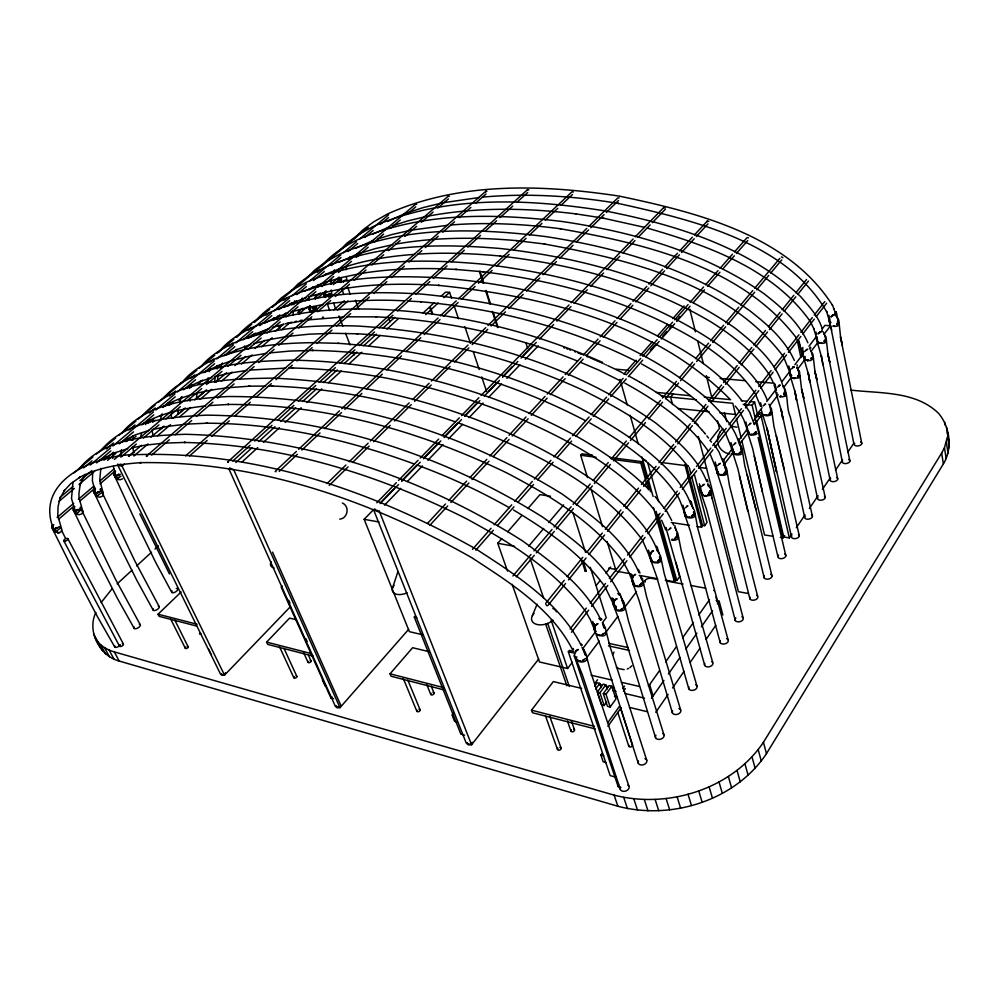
<?xml version="1.0" encoding="UTF-8"?>
<svg xmlns="http://www.w3.org/2000/svg" width="999" height="999" viewBox="0 0 999 999"><rect width="100%" height="100%" fill="white"/><g stroke="black" fill="none" stroke-linecap="round" stroke-linejoin="round"><path stroke-width="1.5" d="M586.226 570.854L585.164 571.203L581.992 560.926M585.114 571.078L586.201 570.741M95.879 612.424C86.701 631.056 99.5 655.918 119.168 661.038L617.894 806.255C671.428 820.379 735.252 800.586 766.458 753.671L943.393 463.861C952.859 448.551 949.999 426.873 938.61 413.411C915.608 390.784 879.919 393.606 850.549 390.06M949.025 447.877L947.352 432.018M594.517 626.311L594.48 630.219L601.96 649.55L638.236 763.174M308.354 307.655L308.366 306.968M594.567 626.385L594.48 630.219L594.43 626.373M613.586 601.348L613.511 605.257L620.741 624.487L655.569 737.662M613.611 601.46L613.511 605.257L613.473 601.46M672.427 712.886L638.948 600.162L631.967 581.043L632.08 577.135M178.022 413.436L178.184 410.477M367.32 228.097L368.057 227.572M196.503 397.689L196.803 393.244L196.641 394.318M207.854 381.593L208.142 377.809M214.573 382.292L215.285 376.423M95.717 493.793L95.991 492.769M330.719 283.354L330.644 284.191L331.306 279.857M825.661 339.71L824.175 341.596L824.987 340.846M115.634 475.262L116.521 478.196M324.488 283.791L324.575 282.954M838.411 322.827L836.962 324.663L837.749 323.938M790.883 375.587L788.86 365.934M96.354 495.516L95.492 492.532M299.163 311.014L299.263 310.152L299.65 314.111M74.863 510.202L75.737 513.274M817.557 340.509L816.932 336.788M92.757 472.015L92.358 480.794L96.029 494.717M217.407 381.069L217.919 376.423A57.53 31.493 47.6 0 1 218.107 375.149M277.173 319.418L277.922 315.896M54.57 531.418L53.734 528.309M325.974 295.604L325.874 296.378L325.249 292.27M339.573 282.055L341.208 280.007L339.86 281.169L340.047 282.205L339.136 281.368M112.75 458.491L113.249 454.72M310.452 308.903L310.352 309.69L309.69 305.569M631.942 577.297L631.967 581.043M315.484 294.58L315.384 299.25M132.892 440.347L133.267 437.824M649.85 553.846L649.462 556.406L656.618 576.56L688.798 688.811M595.354 625.624L595.092 627.235L595.529 624.85L595.354 625.624L598.039 623.663L596.54 624.113M346.129 269.742L346.603 266.858M684.128 508.991L683.691 511.538L690.446 531.381L720.192 642.632M614.46 600.624L614.173 602.235L614.61 599.875L614.46 600.624L617.132 598.651L615.646 599.088M575.412 653.021L575.836 650.624L575.649 651.41L578.346 649.475L576.823 649.924M700.761 486.238L700.087 490.072L706.643 509.752L735.264 620.466M153.034 420.055L153.247 418.931M632.979 576.373L632.679 577.996L633.116 575.661L632.979 576.373L635.639 574.4L634.178 574.825M95.255 637.936C99.088 645.229 106.593 649.662 114.298 651.897L614.11 795.117C667.931 809.015 731.88 789.185 763.448 742.269L941.632 453.109L944.455 447.789L947.314 437.187M140.684 436.625L140.472 437.774L141.546 432.904M716.72 465.372L716.008 469.193L722.389 488.723L749.924 598.901M100.824 468.331L99.75 480.107L103.397 493.843L102.572 496.091C98.027 499.1 94.905 495.192 93.431 491.496M651.073 552.16L650.636 554.47L650.936 552.847L652.946 551.048L651.723 551.56L653.596 550.874L652.16 551.298M120.767 453.496L120.529 454.67L121.541 449.812M731.992 446.353L731.505 448.901L737.712 468.269L764.21 577.897M113.424 453.459L113.649 452.285M747.077 426.61L746.565 429.158L752.609 448.376L762.312 491.308L754.208 456.093M93.419 491.458L95.479 488.936M73.002 482.18L71.516 498.476L75.387 512.45L75.362 510.452M790.221 369.243L789.397 373.027L794.967 391.795L796.528 400.274L794.854 390.984L817.494 498.264M803.77 351.511L802.934 355.282L808.366 373.901L809.852 382.33L808.241 373.127L830.057 479.807M160.24 420.042L161.975 414.073M829.57 318.644L828.983 321.141L831.717 330.032M116.134 475.499L115.872 476.573L114.311 470.916M179.608 402.684L181.568 396.765M191.059 387.063L191.708 384.478M293.644 304.633L294.618 300.811M324.488 294.805C327.547 290.946 322.327 295.142 325.187 297.465M209.328 371.665L210.027 369.081M707.105 221.291L707.042 221.915M54.246 528.558L54.233 530.606C31.718 479.258 99.413 453.246 139.385 454.595L140.797 454.533C258.716 451.585 374.613 491.77 476.273 549.213C515.734 574.862 559.602 602.385 581.406 645.829M114.373 459.44L315.734 288.798M829.794 323.776L830.943 322.265M284.727 315.534L285.502 313.062M813.411 358.466L810.601 360.602L805.456 360.139M816.957 340.647L817.219 339.797M799.999 376.273L798.701 377.984L793.243 378.296M301.061 301.698L302.26 297.989M803.783 357.954L804.994 356.368M633.766 583.691L633.828 584.702M786.225 394.543C786.388 397.664 778.845 396.578 780.581 396.84L779.382 396.603M392.595 587.774L397.877 571.778M583.004 561.026L581.967 561.226M790.271 375.711L790.559 374.825M317.457 286.925L318.281 284.453M651.61 560.214L651.685 561.176L642.569 540.509M333.117 273.651L334.39 269.942M747.851 430.931L747.939 433.004L750.724 434.602M348.901 259.428L349.762 256.955M685.739 515.284C684.178 513.748 680.244 498.663 676.498 494.58M717.232 473.026L717.557 473.901C720.354 475.674 725.936 476.461 727.297 472.752M732.829 450.661L732.891 452.809L735.913 454.37M702.085 493.781L702.21 494.642L701.748 493.756M612.799 654.682L614.023 652.085M717.382 470.954L717.419 473.151L720.454 474.775M415.497 204.395L416.62 204.258M717.969 472.877L718.106 473.701M685.164 513.274L685.152 515.621L688.211 517.37M643.606 583.816L643.144 585.014C640.571 587.562 635.951 587.062 633.279 584.877L633.004 583.778M651.036 558.104L650.961 560.601M711.113 494.792L705.981 496.316L701.66 494.842M100.512 490.01L100.524 488.711M625.337 608.066L624.862 609.303C622.227 611.8 617.544 611.475 614.872 609.115M726.91 473.813L725.886 474.65M606.493 633.066L604.782 635.352L602.809 636.026L596.977 635.002M614.822 605.681L614.685 608.329L617.669 610.589M587.062 658.853L586.538 660.177C583.903 662.886 578.921 662.437 576.311 659.864M198.888 384.453L200.3 380.969M812.562 357.192L811.051 358.966L811.887 358.204M217.145 369.018L218.594 365.522M532.38 615.596L537.1 604.233M802.784 347.427L802.746 349.338M838.074 322.49L836.875 324.101L837.599 323.414M741.708 451.048L738.761 453.658L740.958 452.16M527.31 189.897L528.771 189.91M710.551 492.32L707.479 495.067L709.765 493.494L710.177 491.62M804.857 358.354L805.219 357.542M791.345 376.123L791.732 375.299M785.039 393.431C782.479 398.201 786.263 390.721 785.226 392.732L783.94 386.613M100.275 490.147L100.474 488.911M748.863 431.905L748.775 433.241L748.626 432.342M733.853 451.648L733.566 453.346L725.611 433.416M709.964 491.158L708.666 493.818L710.002 490.871M616.121 606.318L615.571 608.666L616.296 609.602L611.975 597.764M615.958 606.768L615.396 608.891L616.108 609.677L604.969 586.688M222.427 363.024L221.054 365.846A109.328 60.552 46.5 0 0 220.155 368.032M84.927 474.35L80.057 484.865L80.32 483.603L78.946 493.356L79.021 497.777L82.805 511.388M103.996 460.164L106.106 456.531M125.325 441.583L127.51 437.912M145.467 424.612L148.451 419.692L147.74 420.629M719.667 432.579L720.167 431.768L717.844 436.6L717.482 441.433M166.683 405.569L168.207 403.084L167.507 403.996M448.176 196.291L449.363 196.303M101.161 602.509L111.975 588.935M641.645 582.904L640.496 584.065M659.415 559.365L658.304 560.489M693.443 514.323L692.369 515.397L693.281 514.51M340.696 282.405L341.171 281.693M725.474 471.928L724.512 472.839L725.386 472.003M740.933 451.436L739.922 452.447M325.986 294.705L325.512 296.378M770.454 412.337L769.492 413.311L770.291 412.525M288.424 305.894L290.16 303.321M798.438 375.287L797.502 376.223L798.276 375.487M811.887 357.492L810.963 358.391L811.725 357.679M824.987 340.135L824.088 341.034L824.824 340.334M756.568 420.804L783.728 537.012L789.36 537.887L791.97 534.053M796.328 527.672L805.032 514.897M809.377 508.503L818.081 495.729M822.439 489.335L830.269 477.847M835.489 470.179L842.457 459.952M847.676 452.285L853.77 443.344L830.544 325.736L824.912 325.387L822.102 329.071M780.294 537.412L783.154 537.849L784.677 535.626M655.769 712.299L668.131 694.38M672.539 687.986L684.028 671.34M690.197 662.387L699.912 648.314M706.093 639.348L715.808 625.274M651.448 698.313L663.935 680.431M668.393 674.05L679.982 657.454M685.901 648.963L696.915 633.191M701.373 626.81L712.499 610.876M717.419 603.833L719.193 601.273L716.146 600.699M648.363 685.888A5.42 3.609 -15.9 0 0 649.637 684.627L659.452 670.691M665.709 661.825L676.423 646.615M682.679 637.749L693.393 622.539M698.763 614.934L709.477 599.725M606.043 762.537L603.171 761.762L600.886 755.007L602.06 753.346M607.929 726.31L621.241 707.617M607.954 722.464L619.505 706.268M623.526 691.158L625.337 688.636M622.714 688.623L624.525 686.113M610.164 707.017L615.946 698.975L611.825 686.226L609.14 685.589L603.296 693.606L607.492 706.368L610.164 707.017L605.993 694.255L611.825 686.226M597.752 693.568L601.498 704.882L604.158 705.544L606.643 702.11M599.949 692.806L605.794 684.802L603.134 684.178L597.277 692.157L599.949 692.806L604.158 705.544M321.503 266.308C330.681 255.082 342.994 247.103 355.781 240.572L356.643 240.16C420.529 211.888 493.019 213.349 561.063 221.353L561.838 221.466C632.792 231.868 704.307 252.085 763.736 293.506C781.093 306.943 798.825 322.327 807.879 342.807M595.629 689.085L599.812 683.391L597.152 682.767L594.642 686.176M665.297 580.119L674.5 581.805L675.611 580.282L656.068 511.213M673.788 579.957L676.81 580.506L679.67 576.623L666.62 530.157M594.805 683.491L597.539 679.77M697.027 526.51L701.56 527.222L702.609 525.811L686.35 464.597M701.623 525.212L704.657 525.674L707.03 522.477L694.442 474.687M254.445 322.34C263.274 311.263 275.374 303.534 287.962 297.365L288.898 296.903C335.876 276.548 388.424 275.112 438.786 277.797L439.747 277.872C507.217 282.842 574 298.589 636.101 325.562C675.274 343.931 715.434 365.671 742.032 400.861M236.738 337.125C245.467 326.099 257.492 318.444 270.03 312.387L270.991 311.913C318.069 291.82 370.666 290.959 420.979 294.068L421.965 294.131C522.914 303.958 627.26 331.93 706.48 397.989C719.243 410.739 733.116 424.238 738.586 441.945M586.226 658.353L599.25 641.083M605.769 632.454L617.857 616.42M625.299 606.555L636.463 591.745M642.981 583.116L644.842 580.644A4.995 3.059 -15.4 0 1 651.46 578.309L657.479 579.408M218.631 352.247C227.472 340.959 239.86 333.354 252.647 327.272C291.383 310.751 334.34 308.279 375.924 309.166L376.985 309.215C454.67 312.487 531.668 330.794 602.647 362.475M789.36 537.887L761.35 416.883L763.224 414.423M769.767 405.794L778.184 394.705M783.79 387.325L791.27 377.472M797.826 368.843L804.37 360.227M810.913 351.598L818.393 341.745M824 334.365L830.544 325.736M512.162 584.315L539.472 661.962L567.594 668.518L572.315 662.325M582.679 648.701L595.866 631.356M602.459 622.689L606.231 617.732L590.247 567.27M723.451 465.284L733.741 451.76M739.347 444.38L748.688 432.08M754.307 424.7L761.787 414.86M181.156 383.554L181.843 382.654M762.075 407.679L755.506 416.271L761.35 416.883M766.757 401.536L776.148 389.248M781.767 381.88L789.272 372.053M794.904 364.685L803.346 353.634M808.965 346.266L816.47 336.438M595.379 728.97L532.43 712.724L531.505 710.189L553.346 681.58L581.643 688.398M723.026 460.889L732.392 448.613M738.948 440.01L747.377 428.958M753.933 420.367L759.552 412.987M161.763 399.762C193.744 363.411 247.327 361.301 292.332 360.164L293.506 360.189C361.363 361.276 428.496 375.736 492.332 398.289C548.513 419.318 604.32 446.078 647.739 488.361M615.983 777.222L610.177 775.611L568.344 651.748L569.405 650.386L573.913 651.398M141.92 416.346C173.439 379.92 227.422 378.908 271.928 378.122L273.152 378.122C389.947 383.279 507.455 418.918 603.021 487.175C624.375 504.982 648.039 524.25 657.592 551.386M783.154 537.849L752.122 405.232L754.607 402.01L750.149 401.586M121.591 433.329C146.878 402.697 190.522 398.776 227.497 396.541L228.783 396.528C346.066 396.328 462.999 432.392 562.325 494.18C591.583 515.334 624.475 538.186 638.973 572.689M339.123 280.657L341.758 279.058M330.569 293.581L327.497 295.254L328.609 294.792M571.478 632.267L588.686 610.077M591.545 606.381L607.804 585.426M610.664 581.73L626.91 560.764M629.782 557.067L645.079 537.35M647.939 533.653L663.236 513.936M665.147 511.463L679.482 492.982M682.354 489.273L696.69 470.791M698.601 468.319L712.936 449.837M714.847 447.365L743.518 410.389M745.429 407.929L758.815 390.671M760.726 388.199L773.151 372.177M775.062 369.717L786.525 354.92M788.436 352.46L800.861 336.438M802.771 333.966L814.247 319.18M816.158 316.708L826.673 303.159M570.092 629.008L586.363 608.091M590.197 603.159L605.519 583.466M609.353 578.546L624.662 558.853M627.534 555.157L642.856 535.464M645.729 531.768L660.089 513.299M663.923 508.379L677.322 491.146M680.194 487.45L694.555 468.993M696.478 466.533L710.838 448.064M712.749 445.604L726.148 428.371M729.02 424.675L741.47 408.678M744.342 404.982L755.831 390.209M758.703 386.513L771.153 370.517M774.025 366.82L784.552 353.284M787.424 349.588L798.913 334.815M800.836 332.355L812.324 317.582M814.235 315.122L824.762 301.586M100.762 450.724C125.774 420.192 169.393 416.983 206.006 415.184L207.317 415.159C325.599 416.471 442.894 454.395 542.719 517.17C572.04 538.424 604.432 561.313 619.967 595.292M315.085 306.88L313.674 308.079M79.433 468.543C104.146 438.124 147.702 435.689 183.928 434.34L185.277 434.29C304.558 437.212 422.165 477.085 522.489 540.871C552.197 562.599 584.927 585.839 600.986 620.167M377.759 510.514L373.601 509.79L466.321 743.281L471.59 744.767L538.748 658.965M596.316 585.414L600.149 580.506M605.906 573.151L610.701 567.02M709.902 440.646L719.467 428.421L717.594 420.879M545.654 603.396L564.223 580.344M567.145 576.698L582.779 557.292M586.688 552.435L602.322 533.029M605.257 529.395L620.891 509.977M623.826 506.343L638.486 488.136M641.408 484.503L656.068 466.308M659.003 462.662L673.663 444.468M675.611 442.045L690.272 423.851M692.232 421.416L705.906 404.433M708.84 400.799L721.54 385.027M723.501 382.592L737.175 365.609M739.135 363.186L751.835 347.415M753.783 344.992L765.509 330.432M768.443 326.785L780.169 312.237M782.13 309.802L793.855 295.254M795.803 292.819L806.555 279.483M548.001 605.419L565.559 583.541M568.481 579.907L586.038 558.029M588.973 554.395L604.582 534.952M607.504 531.306L623.114 511.875M626.036 508.229L640.671 489.997M643.593 486.363L659.203 466.92M661.163 464.485L675.786 446.266M677.747 443.843L692.369 425.611M694.33 423.189L707.979 406.181M710.913 402.535L723.588 386.738M725.549 384.315L739.198 367.307M741.146 364.872L753.833 349.076M755.781 346.653L767.494 332.068M769.442 329.645L782.117 313.848M784.078 311.426L795.778 296.84M797.726 294.418L808.466 281.044M453.196 713.348L451.985 714.859L454.533 721.266L457.43 722.052M648.426 489.835L640.846 463.136L642.057 461.663L609.652 457.442M100.911 490.759L99.076 492.332L96.004 493.019L97.165 492.857M80.307 508.441L78.434 510.052L75.35 510.739L76.498 510.589M673.189 394.043L670.616 397.14L672.589 404.607M516.258 576.823L534.29 555.294M536.288 552.909L554.32 531.381M556.331 528.983L573.364 508.653M576.361 505.069L592.395 485.926M594.405 483.541L610.426 464.41M613.436 460.814L628.458 442.882M630.469 440.484L645.491 422.54M648.501 418.956L662.524 402.21M665.534 398.626L678.558 383.079M680.556 380.681L694.592 363.936M696.59 361.551L710.614 344.805M712.624 342.407L725.649 326.86M727.647 324.475L754.695 292.183M756.705 289.785L768.731 275.437M770.729 273.039L781.755 259.89M59.216 526.56L57.293 528.209L54.146 528.921L55.345 528.746M512.912 576.011L530.981 554.52M533.99 550.936L552.047 529.433M554.058 527.047L571.116 506.743M573.126 504.358L590.184 484.053M593.194 480.469L608.254 462.549M611.263 458.966L626.311 441.058M629.32 437.475L660.439 400.449M662.437 398.064L676.485 381.343M679.495 377.759L692.544 362.225M695.554 358.641L708.603 343.119M710.614 340.734L723.651 325.199M725.661 322.814L738.711 307.292M740.721 304.907L752.759 290.572M754.769 288.187L779.857 258.329M528.733 546.141L543.681 528.459M548.676 522.564L563.636 504.895M444.468 690.022L391.046 676.236L390.035 673.826L412.612 647.714L429.27 651.723M587.499 477.547L580.669 455.257L581.893 453.833L592.694 455.232M507.529 571.128L497.739 543.294L501.76 538.661M507.792 531.705L521.865 515.484M527.909 508.528L539.972 494.63L550.524 496.241M631.855 665.759L629.894 667.644M650.349 350.212L654.42 345.579M662.562 336.313L666.645 331.68M669.692 328.209L671.728 325.886M677.846 318.931L679.882 316.621M475.836 550.174L493.344 530.244M497.465 525.549L513.948 506.793M518.069 502.097L533.516 484.503M537.637 479.807L553.084 462.225M557.205 457.53L571.615 441.108M575.736 436.426L591.183 418.831M593.244 416.483L608.703 398.888M610.751 396.541L626.211 378.958M628.271 376.611L642.682 360.189M645.779 356.668L659.165 341.421M661.226 339.073L674.612 323.826M676.673 321.491L690.059 306.243M693.144 302.722L704.482 289.822M707.567 286.301L719.929 272.228M723.014 268.706L734.34 255.806M736.4 253.459L747.739 240.559M339.985 707.679L233.691 469.63L228.896 468.843L335.377 706.38L339.985 707.679L408.641 629.37M472.502 549.363L491.071 528.284M494.155 524.775L511.7 504.857M514.785 501.348L532.33 481.431M534.39 479.095L550.899 460.352M553.983 456.843L570.491 438.099M572.552 435.764L589.06 417.02M591.121 414.685L606.593 397.115M608.653 394.767L623.101 378.371M626.198 374.862L640.634 358.466M642.694 356.131L657.142 339.735M659.203 337.387L672.614 322.165M674.675 319.817L688.086 304.595M690.147 302.247L703.558 287.025M705.619 284.69L718.006 270.629M720.067 268.294L732.442 254.233M734.502 251.898L746.877 237.837M464.635 735.152L460.851 734.103L414.298 617.12L415.397 615.871M229.158 353.384L230.195 352.247M345.467 279.857L343.843 281.181M623.838 374.076L636.076 360.214M640.159 355.582L652.409 341.72M657.504 335.939L667.707 324.388M672.814 318.606L684.04 305.906M282.33 586.063L281.219 587.2L330.906 697.976L331.943 696.815M115.347 473.089L114.273 474.737C114.735 478.821 119.056 481.243 122.665 478.771M95.205 490.322L94.268 492.682L93.819 492.045M74.575 507.967L73.589 510.389L72.964 508.179L74.875 506.555M429.72 525.437L447.702 505.944M450.874 502.497L468.868 483.004M472.04 479.57L488.973 461.213M493.194 456.63L509.065 439.435M512.237 435.989L528.109 418.793M531.293 415.347L547.152 398.151M550.337 394.705L565.147 378.658M568.319 375.212L583.129 359.165M586.301 355.719L600.062 340.821M603.234 337.375L616.982 322.465M620.154 319.031L632.854 305.269M636.026 301.823L648.726 288.062M650.836 285.776L664.597 270.866M666.708 268.569L679.407 254.807M681.518 252.522L694.218 238.761M696.34 236.463L707.979 223.851M53.459 526.036L52.26 527.809L54.346 531.855L59.278 532.704L57.792 532.942M427.447 523.476L445.454 504.008M448.638 500.574L466.645 481.106M469.83 477.672L486.788 459.353M489.96 455.919L506.918 437.587M509.028 435.302L525.986 416.983M529.17 413.549L545.054 396.366M547.177 394.081L563.074 376.898M565.197 374.613L581.081 357.442M583.204 355.144L598.039 339.111M600.162 336.825L614.997 320.791M617.107 318.506L630.881 303.621M633.004 301.323L646.778 286.438M648.9 284.153L662.674 269.268M664.797 266.97L677.509 253.234M679.62 250.949L692.344 237.2M694.455 234.915L707.18 221.179M182.854 381.593C191.196 371.303 202.872 364.697 214.66 359.091C245.429 346.253 279.158 343.132 312.2 342.669L313.349 342.707M200.774 366.845C209.515 356.081 221.491 348.826 233.878 342.994C272.665 326.735 315.597 324.775 357.105 326.024L358.191 326.074C463.186 332.617 569.467 362.038 656.068 423.251C675.811 439.398 697.314 457.043 706.743 481.555M720.779 431.031L722.964 428.958M313.374 656.181L267.695 644.392L266.633 642.107L289.598 618.106L295.642 619.567M124.413 464.098L122.04 466.121L117.882 465.397L220.467 674L224.525 675.149L290.422 606.693M384.565 505.144L400.799 488.324M407.292 481.593L422.452 465.884M427.872 460.277L443.032 444.567M448.439 438.961L462.512 424.375M469.006 417.644L483.079 403.059M488.499 397.452L501.486 383.991M506.905 378.384L519.892 364.922M525.312 359.315L538.299 345.841M380.107 503.596L398.539 484.565M401.798 481.206L420.242 462.187M423.489 458.828L440.846 440.921M444.093 437.562L461.451 419.655M464.71 416.296L479.882 400.624M484.228 396.153L499.413 380.482M502.659 377.123L517.844 361.451M521.103 358.092L536.288 342.432M539.535 339.073L553.633 324.525M556.893 321.166L570.991 306.618M574.25 303.259L587.262 289.822M590.509 286.463L603.533 273.039M606.78 269.68L619.792 256.243M623.051 252.897L634.977 240.584M638.236 237.225L650.162 224.912M652.335 222.677L665.346 209.241M272.365 307.055L280.906 298.251L291.82 290.172L306.418 282.23C361.963 258.217 424.463 258.766 483.666 264.236L484.565 264.31C567.432 274.4 651.098 297.627 720.092 346.104C738.611 360.889 758.478 377.422 767.232 400.174M376.798 502.784L396.341 482.667M398.514 480.432L418.069 460.314M420.242 458.079L438.698 439.085M441.958 435.726L459.34 417.844M461.513 415.609L478.883 397.727M481.056 395.492L569.03 304.97M571.203 302.734L633.116 239.023M635.289 236.788L663.523 207.73M422.452 634.715L409.378 631.668L364.148 519.318L373.701 509.478M381.181 501.96L394.193 488.548M401.785 480.719L416.958 465.059M424.55 457.23L438.636 442.694M445.142 435.989L458.154 422.565M464.66 415.859L477.659 402.447M488.499 391.258L497.177 382.317M502.597 376.723L512.35 366.658M523.189 355.482L532.954 345.417M290.372 291.808L297.914 284.053L308.903 275.911L323.526 267.894C378.883 243.619 441.283 243.506 500.487 248.526L501.361 248.614C583.466 257.967 666.57 280.282 735.027 328.097C753.321 342.657 772.976 359.003 781.48 381.531M308.029 276.848L314.56 270.18L325.612 261.963L340.272 253.871C404.433 225.861 477.097 228.059 545.204 236.526L546.003 236.626C617.619 247.64 689.66 268.594 749.562 310.577C767.12 324.213 785.077 339.785 794.342 360.477M338.923 251.273L346.79 243.294L357.954 234.965L372.664 226.748C445.129 194.842 527.722 198.726 604.27 210.777L604.982 210.889C675.037 224.613 747.851 246.616 800.823 296.803C809.14 306.631 818.681 316.408 822.289 329.133M353.496 239.298L362.4 230.27L373.601 221.89L387.512 213.998M329.245 485.427L348.089 466.87M352.522 462.5L369.143 446.128M373.576 441.758L390.197 425.387M394.63 421.016L411.251 404.645M414.573 401.373L431.206 384.99M435.639 380.631L450.037 366.433M454.47 362.063L468.881 347.877M472.202 344.605L487.724 329.32M491.046 326.036L505.457 311.85M508.778 308.579L523.189 294.38M526.51 291.109L539.81 278.009M543.131 274.737L556.431 261.626M559.752 258.354L573.051 245.255M576.386 241.983L588.573 229.97M590.784 227.784L604.083 214.685M606.306 212.5L618.493 200.499M327.073 483.541L345.929 465.01M349.263 461.738L368.132 443.206M370.342 441.034L409.19 402.872M412.512 399.6L429.158 383.254M431.381 381.069L468.007 345.092M470.217 342.919L485.751 327.647M487.974 325.474L586.738 228.446M588.96 226.261L617.894 197.827L619.143 197.877M675.499 537.687L677.172 535.476L676.835 534.04M196.716 626.073L159.141 616.371L158.042 614.21L181.144 592.007M784.477 393.756L783.678 394.518L784.764 391.97M754.907 432.604L755.818 431.73M641.708 583.641L639.223 585.389L642.057 583.491M120.966 476.123L118.756 477.597M659.477 560.102L657.055 561.8L659.827 559.939L659.839 556.53M693.481 515.059L691.158 516.67L693.83 514.897L693.793 511.638M279.233 471.441L297.34 454.32M301.873 450.049L319.992 432.942M324.525 428.658L341.508 412.624M344.905 409.415L361.888 393.369M366.408 389.098L382.267 374.126M386.8 369.842L401.511 355.944M406.044 351.66L420.766 337.762M424.163 334.553L440.01 319.58M443.406 316.371L458.129 302.472M461.526 299.263L475.112 286.426M478.509 283.229L492.095 270.392M496.628 266.109L509.078 254.345M513.611 250.075L526.061 238.311M529.458 235.102L541.92 223.339M545.317 220.13L557.767 208.366M561.163 205.157L572.489 194.468M275.974 470.666L296.378 451.448M298.651 449.313L339.46 410.864M341.733 408.728L438.099 317.957M440.359 315.821L456.231 300.861M458.504 298.726L571.99 191.796L573.339 192.058M755.918 432.342L753.77 433.791L756.268 432.167M585.377 658.603L582.367 660.639L583.878 659.852M425.674 314.598L438.199 302.934M443.881 297.64L449.575 292.345L451.548 298.226M831.068 317.045L833.928 314.623L831.106 316.558L833.828 315.01L832.342 315.409M770.479 413.062C768.718 416.158 772.252 409.103 771.066 411.476L769.73 405.332M422.802 313.261L434.19 302.685M441.021 296.341L445.579 292.108L449.575 292.345M818.181 333.916L821.053 331.493L818.206 333.429L820.953 331.893L819.455 332.292M804.944 351.236L807.729 349.213L806.218 349.613M604.857 632.779L601.91 634.777L603.396 634.003M791.37 369.018L793.905 367.008L792.507 367.42L794.168 366.983L792.644 367.382M798.451 376.011L797.602 376.785L799.15 374.837L797.789 368.406M777.434 387.262L779.982 385.264L778.558 385.676L780.244 385.239M117.145 583.878L132.043 570.154M136.626 565.933L151.536 552.222M154.97 549.05L158.404 545.879M763.124 406.006L765.671 403.996L764.372 404.383M241.708 462.287L257.717 447.614M263.436 442.37L279.445 427.697M285.165 422.452L301.186 407.779M306.905 402.535L321.765 388.911M328.634 382.617L341.208 371.091M349.225 363.748L361.8 352.222M368.668 345.929L380.107 335.452M386.963 329.158L398.401 318.669M748.413 425.262L750.986 423.251L749.662 423.638M235.814 462.525L251.948 447.789M258.853 441.483L274.987 426.748M280.744 421.491L295.729 407.804M302.647 401.498L316.471 388.873M323.376 382.555L337.212 369.93M344.118 363.611L356.793 352.035M363.711 345.729L376.386 334.153M383.291 327.834L394.817 317.307M733.291 445.042L735.876 443.044L734.54 443.444M232.817 461.014L250.1 445.279M254.708 441.083L271.978 425.349M277.747 420.104L293.868 405.419M298.476 401.223L315.759 385.489M319.205 382.342L335.339 367.657M339.947 363.461L354.92 349.825M359.528 345.629L374.5 331.993M379.108 327.797L392.932 315.209M397.54 311.014L411.363 298.426M415.971 294.23L429.782 281.643M433.241 278.496L447.065 265.909M451.673 261.713L464.348 250.175M467.794 247.028L480.469 235.489M485.077 231.293L496.59 220.804M500.049 217.657L512.724 206.119M517.332 201.923L527.697 192.482M717.757 465.397L720.354 463.399L718.993 463.798M227.71 461.975L527.597 189.573M701.76 486.326L704.382 484.328L703.009 484.727M685.314 507.854L687.936 505.856L686.55 506.268M668.381 530.019L671.016 528.034L669.605 528.459M189.623 455.894L207.13 440.434M211.788 436.301L229.295 420.841M235.127 415.684L250.299 402.272M256.144 397.115L271.303 383.716M275.974 379.595L292.32 365.147M296.978 361.026L312.15 347.627M316.82 343.494L331.993 330.095M336.663 325.961L350.661 313.599M355.332 309.465L369.33 297.09M374.001 292.969L386.838 281.631M391.508 277.497L404.345 266.159M409.016 262.038L421.853 250.687M425.349 247.602L438.186 236.251M442.857 232.13L454.52 221.815M459.19 217.695L470.866 207.38M475.524 203.259L486.026 193.968M185.664 455.844L485.964 191.121L486.925 191.296M337.487 310.14L347.964 300.974M333.878 309.877L344.368 300.736M151.648 455.069L169.318 439.81M175.2 434.727L191.696 420.504M196.403 416.433L212.887 402.197M217.595 398.139L234.091 383.903M239.972 378.821L254.108 366.621M258.816 362.55L274.126 349.338M278.833 345.267L292.969 333.067M298.851 327.984L311.813 316.808M317.694 311.725L330.657 300.537M335.364 296.478L349.5 284.278M354.208 280.207L365.984 270.042M371.878 264.96L383.653 254.795M388.361 250.724L400.137 240.559M404.845 236.488L416.62 226.323M421.328 222.265L433.104 212.088M437.824 208.029L448.414 198.876M146.516 456.043L448.376 196.079M58.541 519.305L73.926 506.156M79.845 501.098L95.242 487.949M99.975 483.903L115.372 470.754M298.901 313.986L307.18 306.918M317.844 297.814L326.136 290.734M333.229 284.665L341.521 277.585M133.866 456.019L148.052 443.893M157.517 435.801L170.517 424.687M179.982 416.595L190.622 407.505M200.075 399.413L211.9 389.31M221.366 381.231L232.005 372.127M241.458 364.048L252.11 354.945M261.563 346.865L272.203 337.762M281.668 329.682L289.935 322.602M128.521 456.331L141.533 445.242M150.986 437.175L163.998 426.086M173.464 418.032L185.29 407.954M194.743 399.887L206.568 389.81M216.034 381.743L226.673 372.677M234.952 365.622L245.592 356.543M255.057 348.476L264.523 340.422M275.162 331.343L283.441 324.288M57.093 517.494L73.689 503.346M78.421 499.3L93.831 486.163M99.763 481.118L113.986 468.993M129.395 455.856L134.141 451.81M160.215 429.582L162.587 427.56M177.997 414.423L182.742 410.389M196.965 398.264L204.071 392.195M215.921 382.093L218.294 380.07M297.714 312.375L302.46 308.329M314.31 298.226L320.229 293.169M330.906 284.078L339.198 277.01M318.107 286.775L415.734 204.096M120.879 457.192L136.326 444.068M143.469 438.012L158.916 424.887M166.059 418.831L180.32 406.718M187.462 400.661L201.723 388.549M206.481 384.503L221.94 371.391M227.884 366.333L240.959 355.232M248.102 349.175L261.176 338.074M267.12 333.029L280.195 321.915M286.139 316.87L298.039 306.78M305.17 300.724L315.871 291.633M321.815 286.588L333.703 276.498M338.461 272.452L351.536 261.351M356.293 257.317L368.181 247.215M374.126 242.17L383.641 234.103M390.771 228.034L400.287 219.967M407.417 213.911L415.746 206.843M58.841 501.486L74.288 488.449M79.033 484.428L94.48 471.391M107.555 460.352L115.872 453.334M131.319 440.297L136.064 436.288M152.697 422.24L155.07 420.229M159.828 416.221L162.2 414.223M178.833 400.174L182.405 397.165M197.839 384.128L202.597 380.107M216.858 368.082L221.603 364.061M273.876 319.93L279.82 314.91M291.696 304.882L296.453 300.874M309.515 289.835L313.087 286.825M59.753 497.639L72.84 486.625M79.97 480.606L91.871 470.591M104.957 459.565L113.274 452.547M126.361 441.521L133.491 435.514M147.765 423.489L153.721 418.481M169.181 405.444L172.74 402.447M189.398 388.411L191.771 386.413M90.235 464.997L110.527 447.977M112.912 445.979L153.496 411.938M155.881 409.94L174.987 393.918M177.372 391.92L214.373 360.889M216.758 358.891L233.479 344.867M235.864 342.869L271.678 312.837M274.063 310.839L289.585 297.827M291.97 295.816L306.293 283.816M309.877 280.806L340.909 254.782M343.294 252.784L356.431 241.77M360.002 238.761L388.661 214.735M96.541 462.949L110.852 450.924M119.193 443.906L133.504 431.88M141.858 424.862L153.771 414.847M163.312 406.83L175.237 396.815M183.579 389.797L195.504 379.77M203.846 372.764L214.585 363.748M224.113 355.731L234.852 346.703M243.194 339.697L252.735 331.68M259.89 325.662L271.815 315.647M278.958 309.628L289.698 300.612M296.853 294.605L306.381 286.588M313.536 280.569L324.275 271.553M331.418 265.547L340.959 257.53M348.114 251.511L357.654 243.494M364.81 237.487L373.151 230.469M380.307 224.463L388.648 217.445M83.666 467.882L92.008 460.901M106.331 448.913L113.486 442.919M128.983 429.945L134.952 424.95M149.263 412.974L155.232 407.979M169.543 396.004L175.512 391.009M191.009 378.022L194.593 375.037M210.102 362.05L213.674 359.053M229.183 346.079L232.755 343.082M248.264 330.107L250.649 328.109M266.159 315.122L268.544 313.124M284.053 300.15L286.438 298.152M317.445 272.19L319.83 270.192M73.801 472.964L92.907 457.005M96.491 454.008L115.597 438.049M119.181 435.064L135.901 421.091M138.287 419.105L155.007 405.132M158.591 402.147L196.803 370.229M199.188 368.231L214.71 355.269M217.095 353.271L233.816 339.31M236.201 337.312L251.723 324.338M254.121 322.352L269.643 309.378M272.028 307.392L367.557 227.585M329.77 293.456L327.684 294.68M314.26 306.768L312.15 308.004M709.989 495.691L711.038 494.855M757.142 433.641C754.745 435.601 749.537 435.676 747.714 432.929M115.16 473.151L114.123 474.9L133.729 517.445L155.881 562.774L171.853 592.494M95.017 490.384L94.243 492.894L114.123 534.915L136.888 580.431L153.259 610.277M74.388 508.029L73.564 510.601L94.056 552.797L117.47 598.488L134.241 628.458M53.272 526.086L52.398 528.733L73.514 571.091L97.602 616.957L114.798 647.065M162.825 407.292L165.322 405.494L164.248 406.056C183.292 395.229 205.02 390.522 226.573 387.924M121.379 442.12L135.302 434.89L149.488 430.219M98.664 461.038L113.599 453.184L127.685 448.701M310.527 306.256L309.128 307.467L309.315 308.616L308.366 307.692M310.339 306.356L308.778 308.241L310.102 311.975M117.345 475.536L116.209 475.699L120.342 474.313M53.771 524.587L51.811 526.261L52.447 528.359M248.189 337.425L251.835 335.214M115.622 471.728L113.786 473.276L114.485 475.387L114.011 474.762M77.959 512.674L81.456 509.09M56.768 530.869L60.052 528.409L60.252 527.022M98.601 494.93L101.698 492.594L101.586 491.271M328.634 297.14L331.131 294.518M343.793 281.755L343.144 282.118M311.626 311.238L313.211 310.339M248.314 338.174L267.295 329.383M313.074 308.117L312.387 308.504M663.711 207.555L665.159 207.929M252.372 334.915L253.696 334.166M117.158 478.371L118.831 477.472L117.557 478.146M117.62 478.159L118.831 477.472M98.664 494.805L96.99 495.704M78.034 512.549L76.336 513.449M55.682 531.406L56.893 530.719L55.195 531.618M387.437 221.566L405.294 213.449L423.214 207.567L442.332 202.909M372.802 234.178L389.622 226.723M355.469 248.389L373.601 240.297M339.148 262.138L357.23 254.183L375.124 248.639L392.819 244.668M322.465 276.186L326.511 273.988L325.624 274.425C353.621 261.888 384.24 256.468 414.697 254.383M254.233 333.866L255.582 333.154M304.071 291.283L323.351 282.892L341.208 277.597L358.916 273.888M485.989 191.109L485.764 192.17M283.953 307.405L291.97 303.122L291.034 303.584L305.819 297.739M264.797 323.114L274.101 318.182L273.152 318.669L287.887 312.949M144.818 422.739L143.731 423.314C162.675 412.649 184.303 408.254 205.707 405.906M226.586 354.845L237.1 349.4L236.101 349.9L250.712 344.443M622.302 608.953L620.854 609.702L623.751 607.754L624.138 605.207L619.904 593.518M180.744 382.904L181.793 382.355M193.931 376.111L194.98 375.574M312.013 311.001L315.609 308.616L315.135 307.642M204.87 372.252L217.932 365.559L216.908 366.084L231.456 360.764L249.126 356.243L266.745 353.309M185.577 388.561L197.253 382.654L211.713 377.485M76.598 510.027L77.91 509.365M55.42 528.196L56.756 527.509M98.564 491.645L97.265 492.307L98.651 491.62M55.607 531.406L56.893 530.781M768.368 414.473L769.767 413.798M388.336 213.611C460.439 181.468 542.769 184.553 619.205 196.104M627.21 669.005L628.621 668.406M832.941 315.297L831.917 315.709L833.566 315.047M254.845 334.103L269.518 328.509M55.744 528.746L54.171 528.896L57.28 528.209M97.577 492.844L96.029 493.007L99.076 492.332M76.911 510.576L78.421 510.052M117.757 475.524L116.234 475.686L119.231 475.012M272.34 327.61L276.873 326.161M326.573 292.045L324.388 293.032L323.888 294.355L324.875 295.329L324.213 294.867M392.382 225.836L407.542 220.954L425.212 216.758M377.734 238.998L391.508 234.64L409.19 230.557M277.173 326.074L280.244 325.162M834.477 325.674L833.603 325.836L834.365 325.699M821.615 342.645L820.778 342.782L821.54 342.645M308.791 296.878C350.836 283.704 395.592 282.804 439.223 285.414L438.261 285.352C541.57 295.979 654.445 322.64 729.695 398.951M820.254 342.882L818.581 342.432M808.466 360.027L807.617 360.177L808.503 360.015M290.846 312.113L305.694 307.929L323.376 304.508M807.105 360.264L805.419 359.79M281.243 324.887L283.853 324.176M794.967 377.872L794.118 378.009L794.892 377.872M253.671 343.656L268.444 339.747L286.089 336.651M285.239 323.813L287.824 323.164M766.882 414.997L766.021 415.134L766.807 414.997M765.571 415.197L763.773 414.685M707.567 220.916L708.865 221.378M214.648 376.76L229.333 373.151L246.915 370.404M752.272 434.328L751.398 434.453L752.309 434.315M288.212 323.077L292.045 322.19M315.01 308.092L315.696 308.154M152.385 429.595L166.858 426.498L184.291 424.363M705.918 495.604L705.019 495.716L705.956 495.591M295.142 321.516L296.703 321.191M689.585 517.207L688.673 517.32L689.497 517.207M131.993 447.827L144.942 445.204L162.313 443.306M672.764 539.448L671.84 539.56L672.677 539.448M300.249 320.504L302.235 320.142M287.287 323.651L304.957 320.379M339.76 519.118C347.864 518.518 349.95 506.118 342.332 503.021M655.431 562.35L654.507 562.449L655.356 562.35M653.958 562.512L650.973 560.614M443.781 202.66L479.208 197.502M426.673 216.408C475.936 206.93 526.623 207.755 576.236 213.936M637.587 585.951L636.663 586.038L637.512 585.938M636.188 586.076L634.29 585.327L632.742 582.742M410.664 230.22L447.702 225.275M307.043 319.33L307.854 319.205M395.741 244.118C435.714 237.013 476.623 237.075 516.958 240.672M309.066 319.018L311.101 318.706M619.193 610.264L618.256 610.352L619.118 610.252M58.179 532.879L60.964 531.98L61.863 529.67L57.78 515.859L58.079 506.58L59.928 498.551L64.548 490.234L63.736 491.258L70.729 483.703L80.182 477.072L79.008 477.709C98.052 467.395 119.843 464.16 141.184 462.612L139.773 462.687C256.543 460.489 371.128 500.574 471.703 557.642C509.265 582.28 551.336 608.279 572.452 649.562M340.484 282.143L341.059 282.205M360.389 273.576C392.145 268.331 424.475 267.657 456.568 269.48L455.619 269.393L483.778 271.853L482.879 271.778C557.105 280.781 631.068 301.223 695.641 339.685C718.381 353.946 739.959 370.966 755.019 393.469M600.237 635.339L599.288 635.426L600.274 635.339M598.813 635.439L596.89 634.627M325.249 295.18L325.824 295.254M309.702 308.504L310.277 308.579M326.298 304.046C352.123 300.387 378.309 299.388 404.345 300.836M579.233 661.301L576.111 659.09M580.669 661.213L579.707 661.288L580.581 661.201M307.892 319.942L343.743 316.945M482.242 197.165C527.697 192.957 573.601 195.979 618.556 203.459L617.869 203.334C691.633 219.768 786.038 241.371 826.81 312.088L826.573 311.463L830.231 323.701M322.277 317.295L323.539 317.17M287.55 336.388L309.415 334.153L332.63 333.291L357.904 333.803L356.818 333.766C434.328 338.112 510.926 357.355 581.53 389.56C620.716 408.903 660.814 431.206 687.949 466.421M450.761 224.987C487.425 222.04 524.35 224.051 560.789 228.808L560.002 228.709C644.33 243.619 741.907 266.221 796.503 338.099M269.668 352.934L290.06 351.061L313.299 350.424L312.138 350.399C407.068 352.123 501.598 376.798 585.664 420.791M249.837 370.055L285.714 368.132M417.769 254.133C445.354 252.272 473.064 253.484 500.574 256.069L499.7 255.981C573.276 264.323 646.74 283.966 710.851 321.84C732.929 335.664 754.058 351.998 768.718 373.826M228.034 387.712L249.85 386.176L248.601 386.176L265.672 386.076M208.716 405.619L228.946 404.42L227.672 404.445C324.325 403.933 419.78 430.969 506.381 472.727C549.6 495.329 593.443 521.478 622.802 561.463M346.84 316.808L376.698 316.858L375.636 316.808C444.805 319.967 513.386 335.202 577.584 361.064M185.752 424.175L207.492 423.164L206.181 423.201C277.385 423.276 347.802 439.66 414.41 464.06M730.481 426.148L736.962 427.197M731.855 453.996L734.115 453.796L732.904 452.822M163.761 443.144L185.452 442.407L184.103 442.457C282.155 444.518 378.122 474.525 465.322 518.169C509.552 542.082 554.233 569.442 584.79 610.339M288.811 368.082L293.456 368.007L292.282 367.994C370.055 369.767 446.89 388.449 518.643 418.019C568.281 440.247 619.567 466.233 654.07 509.652M624.213 669.642L618.843 668.668L616.371 667.12M268.444 386.064L273.102 386.039L271.89 386.051C334.453 388.124 396.391 401.286 455.407 421.865M781.505 256.843L782.854 257.717M337.787 343.331L338.898 343.356C444.867 351.036 551.698 381.893 638.898 443.943C659.215 460.701 681.593 478.933 690.933 504.483M312.2 342.669L338.898 343.356M407.455 301.011L421.441 301.773L420.442 301.71C495.579 308.404 570.142 327.585 637.487 361.963M102.01 491.52L101.673 491.608M616.121 369.205L628.546 370.317M706.168 377.222L709.278 377.497M720.142 378.459L744.979 380.669M755.856 381.643L774.475 383.291M656.393 392.407L690.272 395.716M704.245 397.09L730.631 399.675M741.233 400.711L747.177 401.286M661.438 396.228L696.39 399.7M708.516 400.899L732.779 403.321L735.701 415.422M743.194 404.345L752.122 405.232M678.146 408.516L709.14 411.738M719.979 412.874L735.476 414.485M114.635 475.387L115.459 475.536M516.108 240.572L544.942 244.056L544.143 243.968C629.37 259.64 727.497 283.229 782.791 355.719M94.618 492.719L93.869 492.245M747.664 237.55L748.426 237.887M642.794 460.077L645.829 460.477M662.537 462.637L688.348 465.971M698.975 467.357L706.568 468.331M580.669 455.257L596.091 457.28M614.61 459.702L640.846 463.136M685.002 515.422L685.302 516.371C688.049 518.906 697.002 518.681 694.605 513.661M73.427 510.277L74.45 510.526L73.189 509.952M773.139 536.301L764.547 534.964L741.907 441.146M575.474 213.811L603.633 218.194M671.316 522.502L689.46 525.324M832.729 326.161C834.739 326.81 840.621 326.373 838.723 323.201M52.572 528.546L53.384 528.733M364.148 519.318L379.033 521.99M497.739 543.294L514.522 546.303M608.678 568.119L616.246 569.492M748.301 593.493L738.398 591.695L698.351 436.476M617.732 571.44L630.007 573.676M639.21 575.362L657.629 578.721M666.52 581.068L683.091 584.09M690.621 585.464L705.681 588.224M671.815 539.997C674.337 541.058 680.331 539.273 677.896 535.789M729.794 453.896C724.125 453.234 719.118 448.876 717.794 443.294M619.892 196.241C696.74 212.475 787.549 234.827 832.554 305.382M602.921 218.082L644.442 227.335M608.641 643.319L628.146 647.552M608.478 645.866L629.495 650.449M818.868 342.857C821.128 343.856 828.296 343.581 825.786 339.872M414.298 617.12L416.895 617.707M568.344 651.748L574.375 653.109M591.096 675.199L612.225 680.132M621.278 682.242L639.397 686.475M599.3 684.552L602.31 685.264M605.307 685.976L608.304 686.688M611.313 687.399L614.31 688.111M612.824 690.596L615.971 691.345M624.862 693.468L644.542 698.151M603.296 693.606L605.993 694.255M614.41 696.278L617.394 697.002M629.42 707.367L647.389 711.75M764.06 415.134C767.17 416.995 775.361 414.61 770.316 411.089M158.042 614.21L197.128 624.25M266.633 642.107L310.864 653.483M390.035 673.826L443.494 687.562M531.505 710.189L594.505 726.373M647.389 228.109C706.967 245.342 772.364 268.344 809.864 320.916M600.886 755.007L603.758 755.781M330.906 697.976L333.554 698.713M835.226 311.638L836.588 313.037L838.286 322.477M74.563 510.576L73.626 510.227M458.291 422.877C525.861 448.289 597.252 479.907 641.808 539.26M738.011 438.898L739.085 439.76L741.345 449.575M563.636 347.627L564.885 348.064M791.895 377.61L793.456 378.171M837.337 321.89L838.398 322.277M722.564 459.128L723.638 460.015L726.36 471.241L723.338 474.063L725.574 472.539L725.961 470.729M566.745 348.751L567.994 349.2M417.332 465.134C449.1 476.823 479.932 491.058 509.39 507.754M569.867 349.9L570.491 350.125M706.668 479.932L707.991 482.005M311.401 312.2L308.679 308.167M690.321 501.336L691.395 502.285L692.981 508.491M574.887 351.798L575.524 352.035M578.046 353.009L578.683 353.259M579.944 353.758L581.218 354.258M656.156 546.053L657.23 547.09L658.965 553.346M586.962 356.581L588.236 357.105M638.311 569.43L640.047 572.964M590.172 357.904L590.809 358.179M592.095 358.716L593.394 359.265M580.444 362.275L599.013 370.217L620.691 381.019M594.03 359.54L595.329 360.102M702.709 495.154L701.523 494.093L704.345 495.854M600.923 618.369L601.898 619.417M596.628 360.651L597.926 361.226M598.576 361.513L599.887 362.088M581.343 644.005L582.305 645.092M601.186 362.662L602.497 363.249M784.327 391.97L785.401 392.457M603.808 363.836L604.457 364.136M605.769 364.735L606.43 365.035M607.754 365.646L609.065 366.258M609.727 366.571L611.051 367.195M611.713 367.507L613.049 368.144M631.48 574.35L632.117 574.8M613.711 368.469L615.047 369.106M612.936 598.576L613.573 599.038M615.709 369.43L617.045 370.092M617.719 370.417L619.055 371.079M593.806 623.551L594.455 624.025M619.73 371.416L621.078 372.09M621.74 372.427L622.976 373.052M624.113 373.638L625.237 374.213M740.721 449.612L741.795 450.187M629.757 376.598L634.328 379.058M114.523 475.199L114.073 474.95M634.902 379.383L636.051 380.02M636.625 380.332L639.497 381.955M725.374 469.905L726.448 470.504M640.084 382.292L641.233 382.954M641.52 363.936C673.076 381.268 704.332 402.01 724.924 432.23M641.82 383.291L646.478 386.026M624.762 383.042C656.268 400.599 687.537 421.303 708.441 451.336M589.81 422.927C622.027 441.308 653.958 462.762 675.674 493.469M647.065 386.388L648.239 387.088M648.826 387.45L663.723 397.103M513.486 509.989C547.24 530.244 580.569 553.396 604.083 585.526M693.356 512.237L694.417 512.899M665.546 398.364L690.109 417.957M659.44 557.08L660.489 557.817M785.539 393.181L784.465 392.382L786.225 394.505M623.451 604.67L624.487 605.494M747.964 433.042L749.125 433.978M717.432 473.164L718.618 474.188M798.688 374.463L799.999 376.236L799.537 375.199M785.139 392.894L785.039 393.456M770.878 412.2L771.003 411.613M685.164 515.634L686.35 516.72M73.614 510.389L75.662 513.911L78.896 514.76L82.018 513.823L82.88 511.563L82.305 510.189M690.484 417.757L698.214 425.199M834.615 313.798L838.823 320.192L840.634 337.6L842.382 345.242L840.484 336.863L861.775 443.394M821.802 330.594L823.538 332.33M753.658 422.714L754.295 423.351M598.838 618.294L600.511 620.054M617.819 593.481L619.467 595.217M733.728 453.047L730.968 442.594M703.121 495.117L701.748 492.782M660.689 558.591L660.901 561.45L657.891 563.011L652.497 562.262L650.849 560.327M741.957 450.924C744.467 455.619 735.714 455.706 733.029 453.558L732.679 452.697M726.61 471.253L727.297 472.714M624.962 606.518L623.638 605.107M812.711 357.18L813.411 358.441L812.924 357.405M738.661 442.407L741.558 447.24M633.816 584.677L629.82 574.75M702.072 430.132L700.249 428.096A114.635 74.763 38.9 0 0 694.767 422.402M702.359 430.457L704.657 433.141M576.698 659.49L577.534 660.526L576.86 659.69M704.807 433.316L705.381 434.028M633.978 584.415L634.715 585.314L630.519 573.588M655.044 496.478L666.97 511.625L671.715 520.454M706.867 435.864L708.516 438.024M735.289 406.019L739.41 411.513M576.623 659.015L577.722 660.451L577.01 659.427M656.992 549.65L660.526 555.981L664.173 573.376L696.915 685.938M596.59 633.653L597.315 634.627M713.786 443.906L719.018 451.973L723.151 462.212M744.642 404.258L749.675 412.162L754.245 424.263M710.851 441.246L711.488 442.17M620.816 597.14L624.038 602.472L628.533 621.178L663.923 734.715M585.689 611.513L590.197 619.392L595.354 631.668M324.488 294.755L325.649 297.302M623.663 562.612L629.208 573.276M797.04 368.107L799.525 372.165L801.685 389.872L825.236 497.477M582.929 648.613L585.689 653.134L590.659 671.977L628.983 786.388M799.525 372.165L796.927 367.307M810.526 350.374L812.961 354.395L815.009 372.003L816.907 379.695L814.884 371.216L837.711 479.008M823.663 333.092L826.061 337.075L827.984 354.583L829.807 362.25L827.846 353.821L849.887 460.989M602.472 622.926L605.169 627.409L609.889 646.191L646.715 760.177M709.939 453.633L718.106 473.676M140.16 624.562L115.372 579.033L80.195 507.18M740.172 412.587L743.83 419.867L748.601 433.516L745.866 421.953M674.899 527.722L677.784 533.154L681.206 550.511L712.724 662.574M755.681 394.642L760.539 406.243M691.695 505.644L694.105 509.927M100.649 489.023L101.099 489.822M159.078 606.443L134.915 561.113L101.311 490.784M769.467 374.875L772.964 382.03M708.016 484.19L710.364 488.436M783.528 356.755L789.46 371.491M797.851 340.259L803.009 353.746M723.875 463.336L726.648 468.543L729.495 485.764L757.617 596.191M810.576 321.928L813.873 328.896L813.636 328.259L817.507 341.046M104.583 647.714L109.453 656.793M100.737 644.879L105.607 653.945M93.644 633.89L102.472 650.649M109.116 650.062L113.986 659.165M114.298 651.897L119.168 661.038M768.893 404.17L771.553 409.165L773.9 426.186L784.128 469.043M63.836 540.921L119.543 646.203M67.845 538.636L123.327 643.905M783.104 385.489C788.873 394.817 785.838 406.818 790.271 416.82L812.437 516.408M169.493 574L139.835 513.948M174.9 620.267L188.074 646.64M170.742 619.168L185.364 648.326M208.666 649.263L211.501 655.044M122.04 466.121L224.525 675.149M65.272 537.862L61.526 530.232M661.65 520.317L665.796 529.994M284.003 648.413L296.878 676.46M279.533 646.74L293.743 677.572M303.521 652.359L307.942 662.137M308.541 655.444L311.051 661.038M288.686 600.262L289.96 603.096M305.856 638.598L307.13 641.433M322.415 679.932L325.15 686.013M272.527 552.122L340.796 705.282A2.448 1.498 -25.9 0 1 338.099 707.779A2.448 1.498 -25.9 0 1 336.538 705.831M95.367 493.756L95.892 494.98M244.443 346.016L245.667 348.913M582.067 647.377L584.74 653.808M585.002 654.457L585.264 655.094M659.939 557.917L660.014 559.015M574.85 655.968L582.604 675.411L620.379 789.435M403.271 678.421L416.77 711.101M407.842 680.069L420.129 709.914M53.584 529.582L54.096 530.856M833.928 308.828L835.976 315.135M426.698 684.402L430.706 694.317M278.709 325.612L279.882 328.496M431.181 686.051L434.028 693.144M602.934 624.924L604.208 628.096M832.329 304.832L834.177 309.453M98.476 642.869L100.1 646.94M379.145 510.751L471.59 744.767M621.853 600.012L622.664 602.122M672.976 523.538L673.563 525.049M741.146 449.675L740.771 448.626M710.202 490.784L710.551 492.17M623.076 603.171L623.326 603.821M573.126 648.426L573.588 649.637M338.961 315.909L342.857 326.099M345.604 333.329L350.062 345.017M352.797 352.185L353.946 355.207M640.197 575.861L641.383 578.995M355.419 300.249L358.666 308.966M102.647 492.082L103.022 493.081M388.948 318.768L390.022 321.715M545.604 716.208L557.479 749.45M549.762 716.358L561.076 748.176M699.175 486.388L701.286 492.47M567.407 720.978L570.928 731.068M707.629 484.078L708.341 486.138M571.478 721.153L574.475 729.807M804.67 358.653L804.195 356.431M430.532 307.605L432.567 313.499M429.895 307.829L431.943 313.711M332.105 296.191L331.231 289.922M545.691 624.125L566.858 685.764M547.702 623.413L569.318 686.538M329.658 310.577L327.197 303.384M648.513 550.124L651.41 560.339L652.572 561.763L651.773 559.802M530.219 558.741L543.681 598.264M551.148 620.217L567.594 668.518M335.564 308.703L333.541 302.722M614.11 795.117L617.894 806.255M642.345 578.284L646.615 596.915L680.656 709.977M464.86 326.636L470.317 342.919M473.289 351.785L479.245 369.555M481.73 376.948L486.688 391.745M574.313 656.031L618.081 786.375M454.033 305.569L458.479 318.793M773.95 384.765L775.773 390.472M724.525 466.283L725.199 468.319M623.713 797.402L627.459 808.578M761.226 409.94L767.107 429.008L776.448 471.715L767.007 428.146L791.42 536.575M342.345 290.309L343.544 293.893M665.971 527.36L666.708 529.782M633.828 798.913L637.524 810.114M350.187 294.43L347.827 287.275M775.499 391.246L781.218 410.164L782.841 418.681L781.118 409.328L804.632 517.17M599.812 683.391L601.198 687.624M605.794 684.802L607.18 689.048M617.782 712.374L628.783 746.228M644.33 799.612L648.001 810.851M583.603 649L585.489 654.832M479.982 271.241L483.791 283.054M486.176 290.447L490.472 303.733M493.331 312.6L498.101 327.372M479.37 271.453L483.191 283.266M485.576 290.659L489.872 303.946M492.257 311.338L497.502 327.585M620.541 708.116L632.442 744.929M781.955 382.967L782.417 384.403M682.929 505.244L685.601 515.347L686.763 516.695L685.913 514.872M655.132 799.475L658.741 810.751M583.029 560.801L586.201 570.766M315.372 307.779L316.109 310.102M666.083 798.526L669.655 809.827M572.852 512.362L585.551 552.435M816.121 337.999L821.415 356.468L821.29 355.706L842.307 461.8M790.521 375.025L790.758 375.774L790.334 374.413L790.709 375.649M525.849 342.62L527.722 348.576M699.4 483.766L701.66 492.332M603.134 623.301L604.745 628.471M782.729 385.402L783.353 387.387M677.085 796.752L680.594 808.079M595.729 631.555L592.744 621.465M809.565 347.827L810.002 349.238M591.146 489.435L602.534 526.585M607.08 541.446L616.196 571.166M649.637 684.627L653.109 695.941A5.395 3.634 -15.9 0 1 651.847 697.202M687.999 794.168L691.458 805.519M804.045 357.267L804.345 358.366M698.701 790.808L702.11 802.172M644.842 580.644L645.242 582.005M709.078 786.7L712.437 798.089M774.912 384.116L775.474 386.064M719.005 781.917L722.302 793.318M641.171 576.798L642.27 580.644M837.936 322.078L837.612 320.916M728.358 776.485L731.605 787.886M770.616 410.689L770.841 411.488M760.589 402.772L761.463 406.331M620.017 379.433L627.222 404.945M630.144 415.272L638.249 443.956M641.957 457.092L653.084 496.478M658.166 514.485L676.81 580.506M642.057 461.663L646.728 478.184M647.577 481.181L650.549 491.695M653.471 507.629L674.5 581.805M647.677 462.699L658.616 501.673M704.72 665.396L675.973 562.487M737.05 770.479L740.247 781.892M674.837 525.536L676.223 530.594M744.992 763.973L748.126 775.399M752.072 757.055L755.169 768.468M715.946 597.052L717.07 601.223M684.864 464.498L701.56 527.222M719.193 601.273L722.876 615.034M758.253 749.787L761.3 761.201M728.096 639.835L697.764 528.309L694.542 511.001M689.223 467.382L690.796 473.364M691.595 476.361L704.657 525.674M763.448 742.269L766.458 753.671M743.056 617.719L711.962 497.652M803.671 397.602L801.573 389.061L803.87 398.426M742.02 448.201L744.692 465.359L755.956 509.665L747.264 475.037M708.641 484.515L709.278 487.012M676.897 533.116L677.559 536.026L674.35 538.898L676.735 537.25L677.147 535.114M689.797 309.215L695.429 331.843M697.677 340.896L703.321 363.536M706.318 375.612L711.962 398.239M724.5 412.687L726.673 421.516M755.706 508.703L772.027 576.223M736.438 418.444L741.183 438.124M762.075 490.372L777.884 556.48M701.81 492.944L701.76 492.532M784.677 392.195L784.864 392.944M741.071 448.326L741.295 449.263M739.397 475.999L747.814 511.438M776.323 435.714L799.312 535.839M740.134 444.305L740.721 446.778M754.607 402.01L757.754 415.572M785.851 555.769L758.091 437.475M732.279 447.702L733.066 451.061L732.841 450.124M798.638 374.375L798.825 375.199M715.184 461.925L717.869 472.614C717.095 469.717 718.468 475.374 718.156 472.452M775.236 385.239L776.298 390.035M776.785 392.407L777.035 393.581M725.786 469.98L725.986 470.879M113.349 466.471L113.998 469.443M799.013 340.821L802.172 355.794M797.09 339.548L800.886 357.517M802.996 350.524L803.246 351.71M815.983 332.08L816.458 334.428M132.592 446.64L133.791 452.547M811.737 353.059L812.224 355.469M828.883 315.247L830.419 323.389M824.862 335.751L825.324 338.149M152.035 430.144L153.147 436.051M171.029 414.023L171.803 418.444M949.05 442.682L946.465 427.023M316.845 309.94L316.358 307.143M821.29 355.706L822.851 364.847M693.743 512.362L693.905 513.324M941.632 453.109L943.393 463.861M189.598 398.264L190.085 401.198M944.455 447.789L946.19 458.516M944.704 422.215L945.179 425.249M946.34 442.457L948.063 453.171M797.09 364.86L797.264 365.984M733.603 452.122L733.741 453.059M810.601 347.14L810.763 348.251M710.826 489.473L712.162 498.663M346.416 276.91L346.978 280.819M340.334 277.959L340.834 281.78M709.914 491.108L710.027 492.007M659.802 557.267L659.939 558.304M702.26 493.356L702.372 494.368M292.882 310.614L293.319 314.96M308.853 297.065L309.103 299.95M623.925 605.556L623.975 606.743M339.111 280.669L339.123 281.331M309.977 308.728L309.99 309.69M759.715 414.448A1.461 1.036 35.3 0 1 759.977 412.762A1.461 1.036 35.3 0 1 761.937 413.948A1.461 1.036 35.3 0 1 760.751 415.072M187.312 646.415A1.611 0.862 -27.5 0 1 187.974 647.552A1.611 0.862 -27.5 0 1 185.764 648.526A1.611 0.862 -27.5 0 1 185.739 647.115M201.261 634.04A1.586 0.849 -27 0 1 199.675 634.04A1.586 0.849 -27 0 1 200.112 632.792M274.088 567.944A11.489 6.056 -24.3 0 1 271.104 561.7M296.154 675.873A1.686 0.987 -26.2 0 1 296.578 677.26A1.686 0.987 -26.2 0 1 294.293 678.134A1.686 0.987 -26.2 0 1 294.181 676.61M310.214 660.451A1.673 0.974 -25.6 0 1 310.864 661.688A1.673 0.974 -25.6 0 1 308.703 662.724A1.673 0.974 -25.6 0 1 308.167 661.438M407.08 592.832A12.175 6.943 -22.2 0 1 394.53 593.481A12.175 6.943 -22.2 0 1 394.081 585.252M419.031 709.24A1.786 1.136 -23.9 0 1 419.98 710.639A1.786 1.136 -23.9 0 1 417.582 711.75A1.786 1.136 -23.9 0 1 417.082 710.139M433.042 692.494A1.773 1.111 -23.2 0 1 433.841 693.943A1.773 1.111 -23.2 0 1 431.418 694.929A1.773 1.111 -23.2 0 1 431.081 693.294M553.134 620.154A13.012 8.004 -18.8 0 1 535.963 624.175A13.012 8.004 -18.8 0 1 533.99 613.349M552.859 608.491A13.012 8.004 -18.8 0 1 556.356 611.825M559.89 747.427A1.911 1.311 -19.9 0 1 560.914 749.138A1.911 1.311 -19.9 0 1 558.204 750.099A1.911 1.311 -19.9 0 1 557.954 748.114M573.651 729.133A1.886 1.286 -19.1 0 1 574.2 730.931A1.886 1.286 -19.1 0 1 571.54 731.668A1.886 1.286 -19.1 0 1 571.378 729.757M631.655 744.267A1.936 1.349 -17 0 1 632.242 746.041A1.936 1.349 -17 0 1 629.72 746.94A1.936 1.349 -17 0 1 628.895 745.242M716.783 601.423A5.132 3.234 -13.3 0 1 717.207 601.972M713.81 590.309A5.157 3.209 -13.4 0 1 714.235 590.859M690.771 418.556A114.635 74.763 38.9 0 1 691.42 419.168M122.315 643.606A2.223 1.149 -28.3 0 1 123.189 645.042A2.223 1.149 -28.3 0 1 120.305 646.515A2.223 1.149 -28.3 0 1 119.843 644.867M225.437 672.764A2.323 1.311 -27.5 0 1 223.102 675.187A2.323 1.311 -27.5 0 1 221.341 673.826M120.854 464.073A2.535 1.111 -25.1 0 1 117.745 464.048M230.494 468.069A2.71 1.274 -23.7 0 1 229.608 468.032M472.227 742.257A2.597 1.723 -23 0 1 469.418 744.867A2.597 1.723 -23 0 1 467.457 742.819M375.037 509.09A2.872 1.511 -21.8 0 1 374.6 509.003M620.654 787.499A2.785 1.998 -17.8 0 1 618.244 786.688A2.785 1.998 -17.8 0 1 618.556 784.502M576.972 657.017A2.96 1.898 -18.1 0 1 574.475 656.331A2.96 1.898 -18.1 0 1 574.875 654.22M146.341 456.231A1.324 0.637 47.8 0 1 147.215 456.181M227.635 462.013A1.386 0.712 46.9 0 1 228.484 462.125M275.15 471.516A1.424 0.749 46.2 0 1 275.961 471.74M545.916 604.607A1.548 0.887 39.4 0 1 546.378 604.907M546.952 605.531A1.548 0.887 39.4 0 1 547.115 605.881M120.342 645.029A3.621 1.598 -31.2 0 1 116.234 647.364A3.621 1.598 -31.2 0 1 114.823 645.791M627.859 785.102A4.57 3.284 -17.7 0 1 628.171 789.497A4.57 3.284 -17.7 0 1 622.352 791.133A4.57 3.284 -17.7 0 1 620.616 787.112M139.336 624.25A3.559 1.573 -30.7 0 1 139.735 626.435A3.559 1.573 -30.7 0 1 135.552 628.758A3.559 1.573 -30.7 0 1 134.365 627.01M644.942 758.628A4.495 3.184 -16.6 0 1 646.266 762.799A4.495 3.184 -16.6 0 1 640.446 764.859A4.495 3.184 -16.6 0 1 638.448 760.926M158.254 606.156A3.509 1.536 -30.2 0 1 158.691 608.266A3.509 1.536 -30.2 0 1 154.57 610.551A3.509 1.536 -30.2 0 1 153.346 608.878M662.799 733.516A4.446 3.097 -15.6 0 1 663.136 737.712A4.446 3.097 -15.6 0 1 657.33 739.16A4.446 3.097 -15.6 0 1 655.931 735.214M176.274 588.486A3.459 1.511 -29.7 0 1 177.397 590.309A3.459 1.511 -29.7 0 1 173.152 592.757A3.459 1.511 -29.7 0 1 172.053 590.921M678.883 708.553A4.383 3.009 -14.8 0 1 680.282 712.449A4.383 3.009 -14.8 0 1 674.637 714.447A4.383 3.009 -14.8 0 1 672.577 710.789M695.779 684.839A4.333 2.922 -14.1 0 1 696.291 688.686A4.333 2.922 -14.1 0 1 690.771 690.247A4.333 2.922 -14.1 0 1 688.923 686.775M711.862 661.675A4.271 2.835 -13.4 0 1 711.962 665.396A4.271 2.835 -13.4 0 1 706.568 666.745A4.271 2.835 -13.4 0 1 704.807 663.423M726.648 638.686A4.221 2.747 -12.9 0 1 727.684 642.245A4.221 2.747 -12.9 0 1 722.289 643.968A4.221 2.747 -12.9 0 1 720.267 640.721M741.907 616.733A4.171 2.672 -12.4 0 1 742.307 620.441A4.171 2.672 -12.4 0 1 736.613 621.54A4.171 2.672 -12.4 0 1 735.851 617.906M756.755 595.379A4.133 2.597 -11.9 0 1 756.98 598.776A4.133 2.597 -11.9 0 1 751.772 600.087A4.133 2.597 -11.9 0 1 749.962 597.102M770.641 574.313A4.083 2.522 -11.5 0 1 771.278 577.647A4.083 2.522 -11.5 0 1 765.958 579.02A4.083 2.522 -11.5 0 1 764.36 575.936M784.739 554.058A4.033 2.448 -11.2 0 1 784.802 557.442A4.033 2.448 -11.2 0 1 779.357 558.366A4.033 2.448 -11.2 0 1 778.608 555.094M798.463 534.328A3.996 2.385 -10.9 0 1 798.276 537.487A3.996 2.385 -10.9 0 1 793.194 538.486A3.996 2.385 -10.9 0 1 791.77 535.651M811.575 514.96A3.959 2.323 -10.6 0 1 811.425 518.019A3.959 2.323 -10.6 0 1 806.405 519.03A3.959 2.323 -10.6 0 1 804.957 516.283M824.362 496.066A3.909 2.26 -10.4 0 1 824.25 499.038A3.909 2.26 -10.4 0 1 819.28 500.049A3.909 2.26 -10.4 0 1 817.819 497.39M836.575 477.51A3.871 2.198 -10.2 0 1 836.775 480.519A3.871 2.198 -10.2 0 1 831.555 481.456A3.871 2.198 -10.2 0 1 830.693 478.558M848.75 459.528A3.834 2.135 -10 0 1 849.125 462.337A3.834 2.135 -10 0 1 844.205 463.499A3.834 2.135 -10 0 1 842.607 460.976M860.626 441.995A3.796 2.085 -9.9 0 1 860.963 444.78A3.796 2.085 -9.9 0 1 855.968 445.829A3.796 2.085 -9.9 0 1 854.694 443.244M308.778 308.241L308.891 307.592L308.778 308.279M324.325 294.942L324.413 294.305L324.325 294.942M314.21 309.827L313.112 310.477L314.21 309.827M118.731 474.338L117.457 474.987L118.819 474.3M343.981 281.094L342.907 281.618L344.068 281.056M781.156 396.178L780.256 396.328L781.118 396.191M737.287 454.17L736.363 454.308L737.25 454.183M721.84 474.6L720.916 474.725L721.802 474.6M76.848 510.576L75.325 510.751L76.848 510.576M807.929 360.676L807.117 360.527L807.929 360.676M794.442 378.521L793.618 378.371L794.442 378.521M836.126 312.163L835.339 311.7L836.126 312.163M723.551 459.915L722.689 459.203L723.451 459.865M707.567 480.694L706.793 480.007L707.567 480.694M691.208 502.135L690.384 501.361L691.208 502.135M116.009 478.022L116.234 478.608L116.034 477.959M726.061 470.229L725.848 469.255L726.061 470.229M693.98 514.035L693.868 513.011L693.98 514.06M677.035 535.676L676.947 534.702L677.035 535.689M65.085 541.146A2.323 1.061 -26.9 0 0 67.932 538.798A2.323 1.061 -26.9 0 0 64.498 539.398A2.323 1.061 -26.9 0 0 65.085 541.146"/></g></svg>
